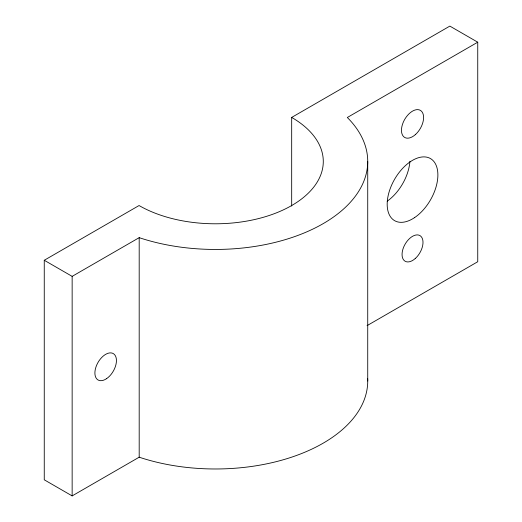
<?xml version="1.0" encoding="UTF-8"?>
<svg xmlns="http://www.w3.org/2000/svg" width="522" height="522" viewBox="0 0 522 522"><rect width="100%" height="100%" fill="white"/><g stroke="black" fill="none" stroke-linecap="round" stroke-linejoin="round"><path stroke-width="0.78" d="M367.677 378.652A152.359 87.964 0 0 1 293.318 456.593A152.359 87.964 0 0 1 139.191 457.194L72.147 495.9L44.259 479.803L44.259 260.269L139.061 205.537A107.917 62.307 0 0 0 291.681 205.537A107.917 62.307 0 0 0 291.681 117.424L449.853 26.1L477.741 42.197L477.741 261.731L367.057 325.637M44.259 260.269L72.147 276.366L139.191 237.66A152.359 87.964 0 0 0 323.105 223.677A152.359 87.964 0 0 0 347.319 117.496L477.741 42.197M367.729 161.481L367.729 381.014M291.681 117.424L291.681 206.046M139.191 237.66L139.191 457.194M72.147 276.366L72.147 495.9M409.914 161.252A35.848 20.697 -60 0 1 387.207 201.159M106.501 378.704A15.236 8.796 -60 0 0 114.553 354.614A15.236 8.796 -60 0 0 95.95 367.018A15.236 8.796 -60 0 0 106.501 378.704M414.494 217.661A35.848 20.697 -60 0 0 433.436 160.985A35.848 20.697 -60 0 0 389.66 190.191A35.848 20.697 -60 0 0 414.494 217.661M415.395 134.585A15.647 9.031 -60 0 0 420.354 110.351A15.647 9.031 -60 0 0 401.842 126.768A15.647 9.031 -60 0 0 415.395 134.585M415.238 258.54A14.812 8.554 -60 0 0 419.936 235.592A14.812 8.554 -60 0 0 402.41 251.134A14.812 8.554 -60 0 0 415.238 258.54"/></g></svg>
